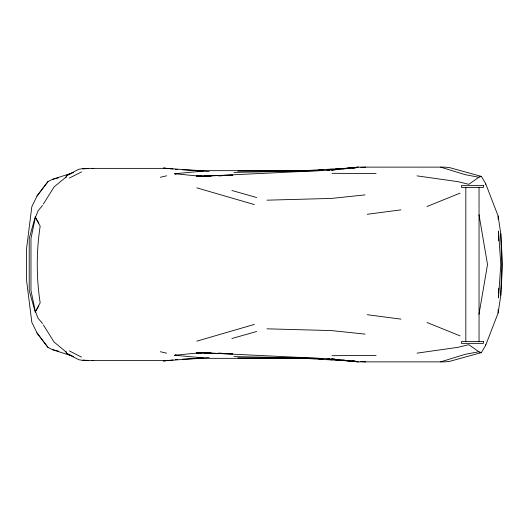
<?xml version="1.0" encoding="UTF-8"?>
<svg xmlns="http://www.w3.org/2000/svg" width="529" height="529" viewBox="0 0 529 529"><rect width="100%" height="100%" fill="white"/><g stroke="black" fill="none" stroke-linecap="round" stroke-linejoin="round"><path stroke-width="0.79" d="M498.536 295.532L498.47 297.986L500.811 264.5L498.47 231.014L498.536 233.468M498.576 293.899L498.728 288.186M211.045 352.889L198.739 352.539L328.092 358.781L358.193 361.869L444.975 361.869L449.386 361.426L481.344 352.612L485.576 345.563L498.139 312.963L500.784 295.341L501.671 264.5L500.784 233.659L498.139 216.037L485.576 183.437L481.344 176.388L449.386 167.574L444.975 167.131L358.193 167.131L328.092 170.219L198.739 176.461L211.045 176.111M500.784 295.341L502.55 264.5L500.784 233.659M478.996 314.312L487.526 264.5L478.996 214.688M38.809 223L35.383 217.359L30.973 238.44L30.973 290.56L35.383 311.641L38.809 306M35.383 216.414L29.214 238.44L29.214 290.56L35.383 312.586M65.854 177.77L66.608 175.502L78.867 169.26L84.157 168.381L166.536 168.381L163.441 168.017L172.983 169.029M35.886 216.414L38.062 210.754L42.571 205.464M35.383 311.641L40.171 302.833C36.289 277.494 36.289 251.506 40.171 226.167L35.383 217.359M43.358 204.055L54.064 186.962L64.717 178.147L66.608 176.388L66.608 175.502L70.238 174.107M36.97 196.153L47.967 181.592L52.338 179.391L73.524 172.547M47.967 181.592L37.209 195.664L31.826 206.694L26.45 249.443L26.45 279.557L31.826 322.306L37.209 333.336L47.967 347.408L52.338 349.609L73.524 356.453M479.36 176.388L481.344 176.388L478.877 177.268L468.8 184.317L457.969 181.672L417.031 175.866M69.392 178.068L81.512 171.905M427.015 206.515L460.065 193.125M209.094 357.459L203.176 357.902L174.682 355.257L176.038 354.708M440.637 361.869L465.011 354.377L478.877 351.732L481.344 352.612L479.36 352.612M196.781 341.159L254.376 324.416M231.887 338.514L256.684 331.465M52.338 179.391L58.62 177.79M160.327 177.268L166.635 175.82M417.031 353.134L457.969 347.328L468.8 344.683L478.877 351.732M348.439 168.487L350.066 168.262M352.499 167.924L358.193 167.131L341.126 169.029M367.252 214.278L400.962 209.868M329.746 170.298L327.306 170.569L329.726 170.331M331.372 170.113L339.499 169.214M172.983 359.971L163.441 360.983L166.536 360.619L84.157 360.619L78.867 359.74L66.608 353.498L65.854 351.23M175.363 359.713L177.751 359.462M365.023 194.89L331.604 198.415L267 200.174M332.146 170.093L335.379 169.763M337.806 169.525L340.226 169.28M342.653 169.035L345.073 168.791M348.307 168.467L350.727 168.222M353.154 167.977L355.581 167.739L304.188 170.655M174.682 355.257L198.739 352.916L196.312 352.936M176.038 174.292L174.682 173.743L203.176 171.098L209.094 171.541M88.449 168.381L82.775 168.817L87.477 168.632M167.032 360.619L203.176 357.902L196.576 358.252M309.485 170.609L314.371 170.305M318.445 170.054L323.331 169.749M326.591 169.551L332.291 169.201M335.551 168.996L342.065 168.592M343.698 168.493L350.211 168.09M352.658 167.938L355.911 167.739M360.804 167.435L365.691 167.131M188.873 358.523L191.26 358.378M189.151 358.642L194.103 358.378M91.385 168.473L93.739 168.381M182.498 359.165L204.663 358.345L305.365 358.345L237.792 357.869M218.424 175.906L221.704 175.807M233.99 172.394L320.012 170.655M204.783 175.886L222.094 175.463M226.22 175.363L232.813 175.198M198.739 175.945L221.704 175.403M223.35 175.363L232.37 175.145M237.792 171.132L305.372 170.682L204.663 170.655L182.498 169.835M332.053 355.7L376.093 355.415M196.557 175.945L201.595 175.945M196.557 353.055L201.595 353.055M320.012 358.345L233.99 356.606M332.053 173.3L376.093 173.585M196.312 176.064L198.739 176.084L174.682 173.743M198.739 353.055L221.704 353.597M223.35 353.636L232.37 353.855M204.783 353.114L222.094 353.537M226.22 353.636L232.813 353.802M267 328.826L331.604 330.585L365.023 334.11M218.424 353.094L221.704 353.193M87.477 360.368L82.775 360.183L88.449 360.619M91.385 360.527L93.739 360.619M189.151 170.358L194.103 170.622M196.576 170.748L203.176 171.098L167.032 168.381M304.188 358.345L355.561 361.333L353.154 361.023M188.873 170.477L191.26 170.622M309.485 358.391L314.371 358.695M318.445 358.946L323.331 359.251M326.591 359.449L332.291 359.799M335.551 360.004L342.065 360.408M343.698 360.507L350.211 360.91M352.658 361.062L355.911 361.261M360.804 361.565L365.691 361.869M329.726 358.669L327.299 358.424L329.746 358.702M332.146 358.907L335.379 359.237M337.806 359.475L340.226 359.72M342.653 359.965L345.073 360.209M348.307 360.533L350.727 360.778M175.363 169.287L177.751 169.538M331.372 358.887L339.499 359.786M341.126 359.971L358.193 361.869L352.499 361.076M367.252 314.722L400.962 319.132M348.439 360.514L350.066 360.738M478.877 177.268L465.011 174.623L440.637 167.131M160.327 351.732L166.635 353.18M52.338 349.609L58.62 351.21M231.887 190.486L256.684 197.535M254.376 204.584L196.781 187.841M70.238 354.893L66.608 353.498L66.608 352.612L64.717 350.853L54.064 342.038L43.358 324.945M427.015 322.485L460.065 335.875M69.392 350.932L81.512 357.095M42.571 323.536L38.062 318.246L35.886 312.586M36.97 332.847L47.967 347.408M498.576 235.101L498.728 240.814M498.139 216.037L498.139 219.171M498.139 309.829L498.139 312.963M485.576 183.437L485.576 184.317M485.576 344.683L485.576 345.563M479.043 187.398L479.043 341.602M465.824 187.398L465.824 341.602M483.446 185.639L461.42 185.639L461.42 187.398L483.446 187.398L483.446 185.639M483.446 341.602L461.42 341.602L461.42 343.361L483.446 343.361L483.446 341.602"/></g></svg>
